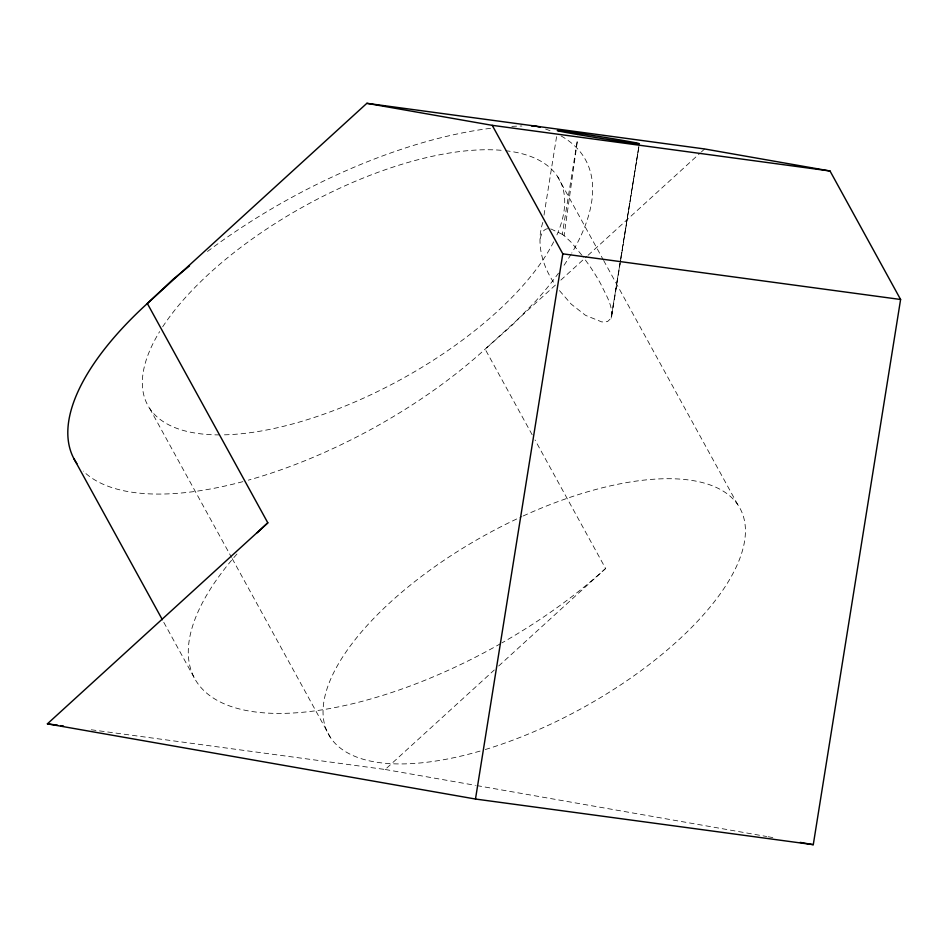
<?xml version="1.0" encoding="UTF-8"?>
<svg xmlns="http://www.w3.org/2000/svg" width="948" height="948" viewBox="0 0 948 948"><rect width="100%" height="100%" fill="white"/><g stroke="black" fill="none" stroke-linecap="round" stroke-linejoin="round"><path stroke-width="0.71" stroke-dasharray="4.74 3.56" d="M559.474 290.621L571.253 304.166L585.544 315.34L601.85 321.953L607.478 321.633L611.128 318.196C613.688 306.097 605.642 294.603 600.795 284.044A84.36 27.267 52.1 0 0 589.194 265.286L582.558 256.126M542.837 222.401C535.691 244.027 542.742 266.981 555.374 284.933M581.811 255.142L571.17 242.261L564.084 235.625L577.652 139.107M544.01 215.113L556.618 136.429M564.084 235.625L562.283 234.31L577.545 139.024M611.721 316.087L620.146 263.497M620.383 262.039L638.869 146.632L611.128 318.196M611.211 317.485L620.43 260.534M620.667 259.077L639.331 143.717M540.277 238.434C541.178 234.559 543.014 229.061 547.683 228.658M555.409 285.064L485.139 349.148A276.129 116.711 -28.8 0 1 248.293 480.162M560.861 280.098L587.002 256.256M588.092 255.261L700.288 152.948M701.378 151.953L704.648 148.966M91.269 729.77L385.196 769.492L494.311 669.987M498.672 666.006L605.606 568.492L535.039 440.002M385.196 769.492L475.469 785.347M476.927 785.608L766.683 836.503M768.141 836.752L773.959 837.783M550.741 228.895L562.283 234.31M557.388 176.257L602.916 259.159M603.627 260.451L738.101 505.272M532.184 434.812L485.139 349.148L512.169 325.176L535.881 300.907A305.683 129.201 -28.8 0 0 558.514 273.142M149.666 408.375L231.49 557.341M232.201 558.633L330.378 737.39M163.803 622.35L194.459 678.152M605.606 568.492A276.129 116.711 -28.8 0 1 501.954 642.886M500.698 643.597A276.129 116.711 -28.8 0 1 231.039 706.473A276.129 116.711 -28.8 0 1 237.438 553.49M242.878 481.643A276.129 116.711 -28.8 0 1 83.246 471.109M505.474 150.708A234.713 99.196 -28.8 0 1 556.049 236.87M553.668 241.823A234.713 99.196 -28.8 0 1 221.026 434.883M219.604 434.895A234.713 99.196 -28.8 0 1 159.643 331.599M162.689 326.799A234.713 99.196 -28.8 0 1 502.487 150.4M561.098 135.967A305.683 129.201 -28.8 0 1 571.763 253.08M571.075 254.242A305.683 129.201 -28.8 0 1 562.721 267.194M545.574 129.058A305.683 129.201 -28.8 0 1 552.068 131.547M207.458 251.481A305.683 129.201 -28.8 0 1 492.261 128.11M511.861 126.38A305.683 129.201 -28.8 0 1 521.957 126.001M523.201 515.961A234.713 99.196 -28.8 0 1 744.429 542.031A234.713 99.196 -28.8 0 1 482.745 750.295M480.079 751.077A234.713 99.196 -28.8 0 1 324.109 700.228A234.713 99.196 -28.8 0 1 521.886 516.565"/><path stroke-width="1.42" d="M189.529 265.843L173.057 279.352L147.343 303.49L267.822 522.834L47.4 723.834L475.481 799.034L562.804 253.827L492.237 125.337L366.852 103.32L147.343 303.49A276.129 116.711 -28.8 0 0 76.883 463.56M475.481 799.034L813.277 844.68L900.6 299.485L830.021 170.996L704.648 148.966L366.852 103.32M492.237 125.337L830.021 170.996M562.804 253.827L900.6 299.485M47.4 723.834L57.638 725.22M60.565 725.611L63.48 726.014M800.171 842.381L813.277 844.68M73.98 458.82L162.381 619.755M540.052 127.305A305.683 129.201 -28.8 0 0 535.75 126.143A305.683 129.201 -28.8 0 0 531.698 126.025M257.287 532.752A276.129 116.711 -28.8 0 1 267.822 522.834M577.51 134.498A41.416 0.794 9.1 0 0 639.331 143.717A41.416 0.794 9.1 0 0 578.47 133.253A41.416 0.794 9.1 0 0 577.51 134.498"/></g></svg>
